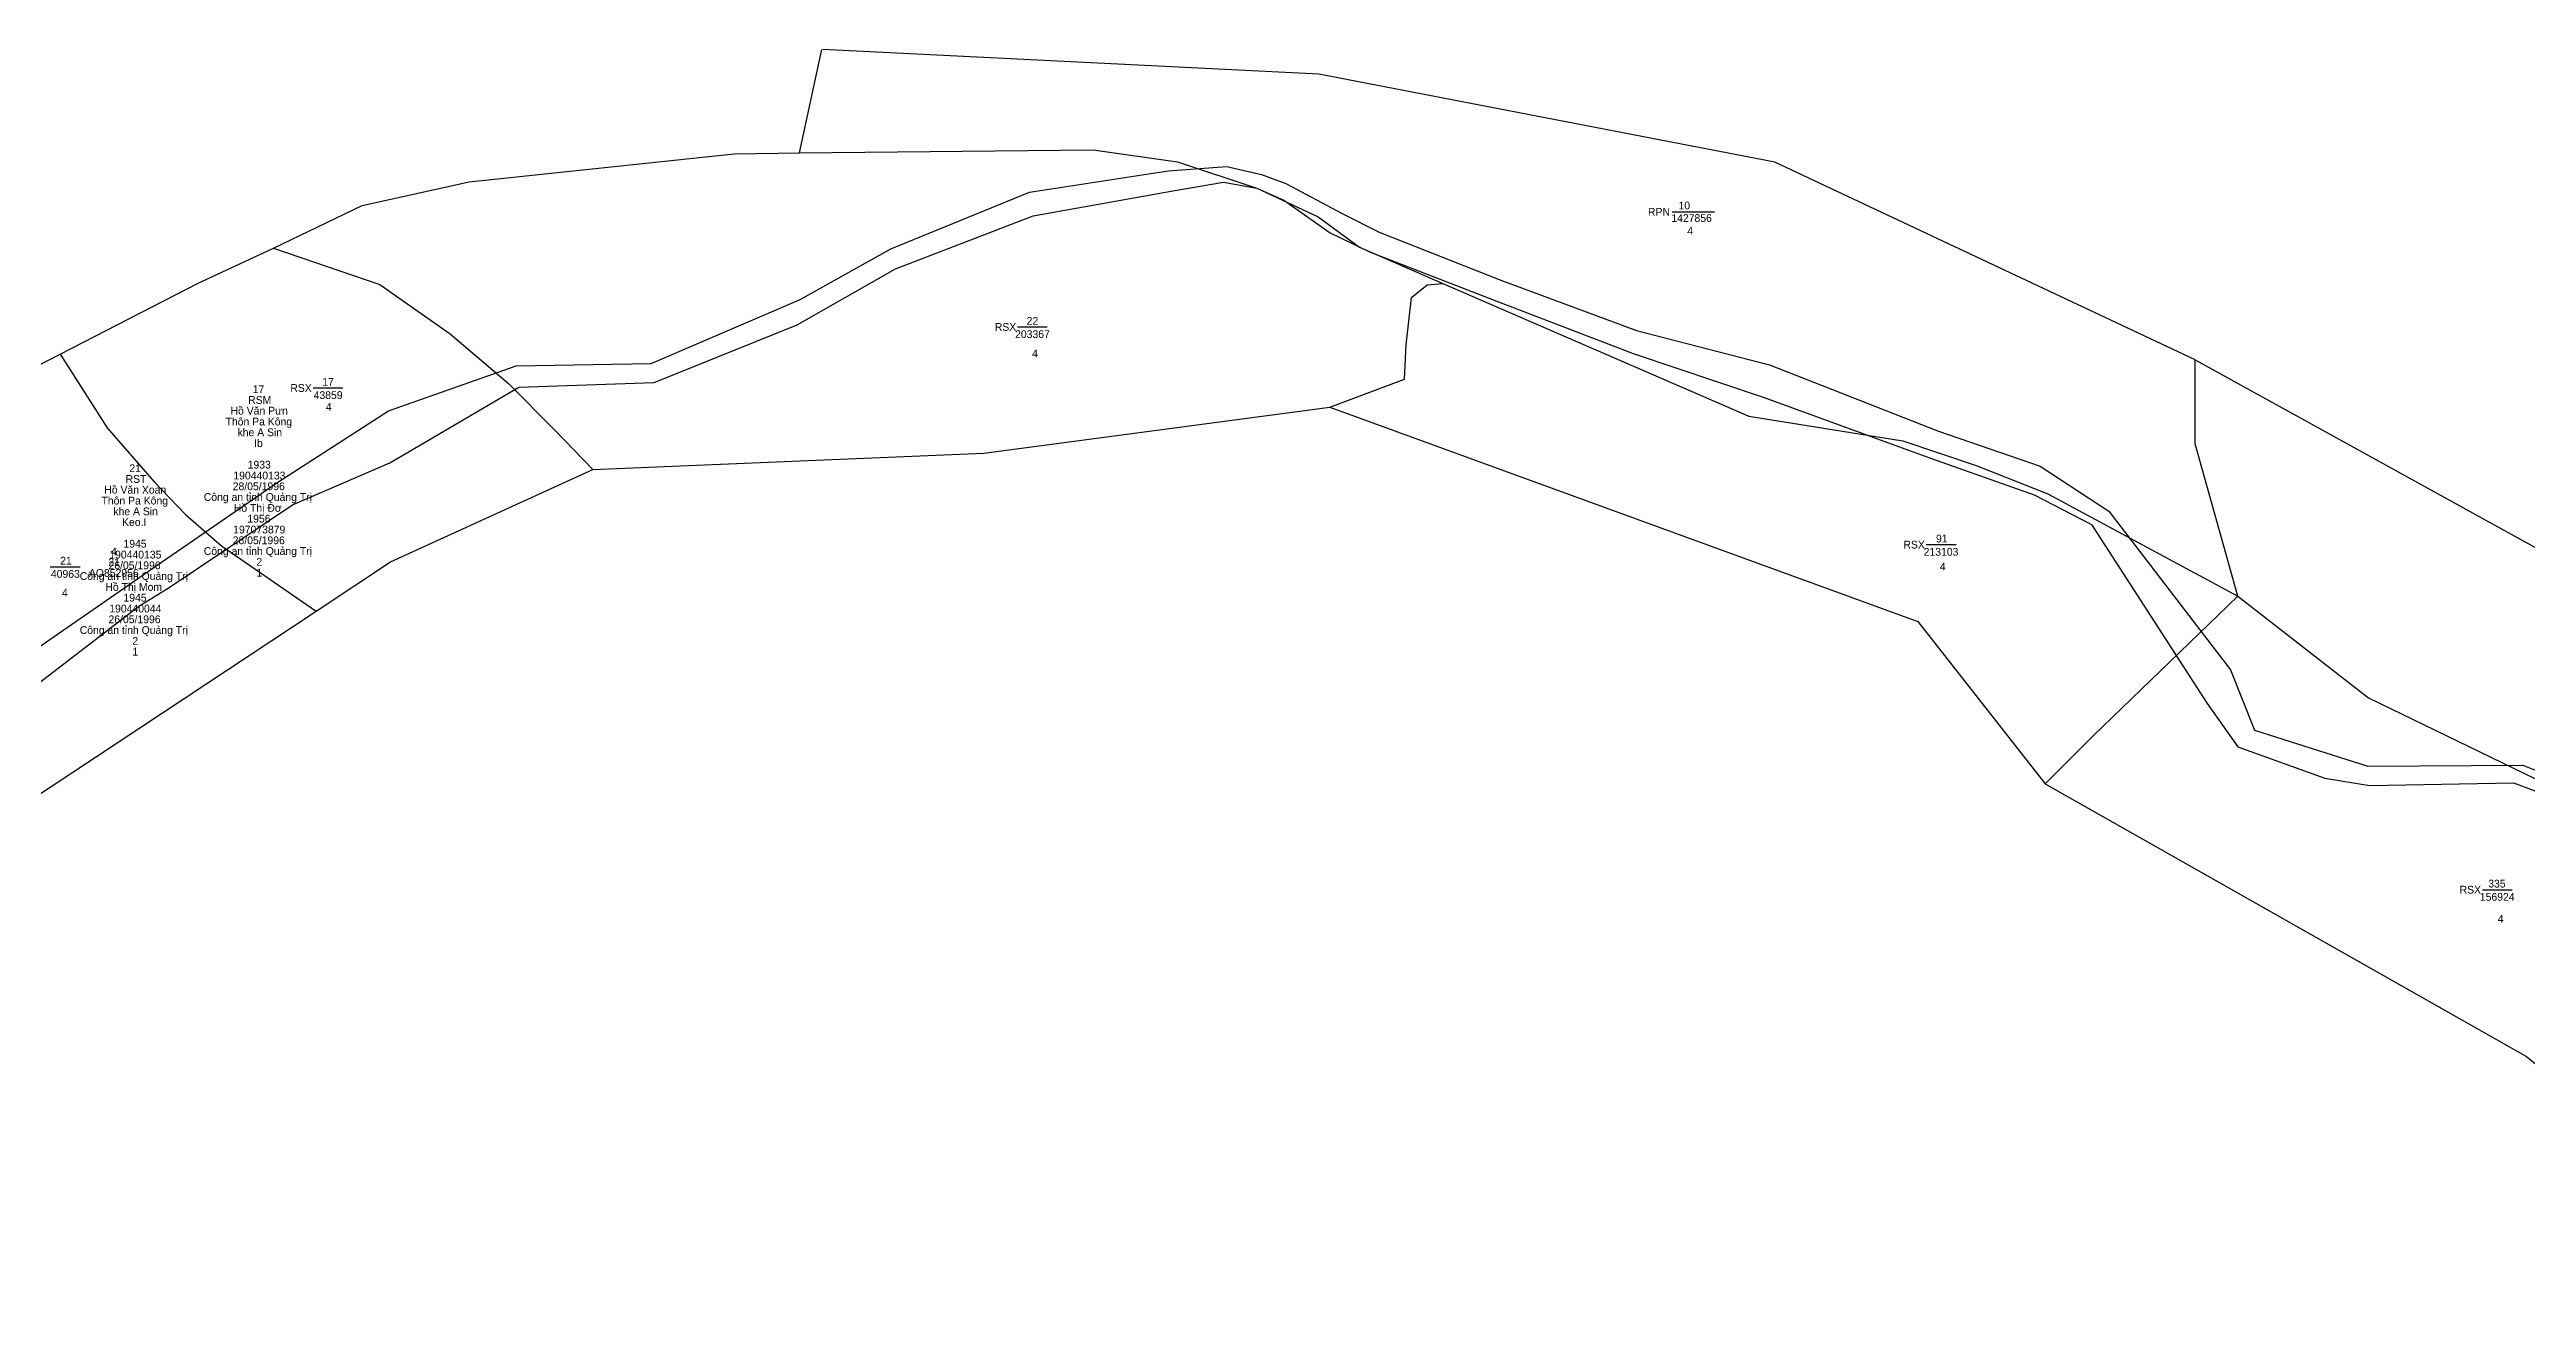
# Model space of a CAD drawing. Extents: x 553073 to 559223, y 1848083 to 1854477.
# Drawn here: x 555808 to 557399, y 1849237 to 1850054 of the extents above; entities that cross this region are included whole.
import ezdxf

# ---------------------------------------------------------------- set-up
doc = ezdxf.new("R2010")
doc.units = 0
for name, color, linetype in [('Level 10', 7, 'Continuous'), ('Level 14', 7, 'Continuous'), ('Level 15', 7, 'Continuous'), ('Level 16', 7, 'Continuous'), ('Level 17', 7, 'Continuous'), ('Level 2', 7, 'Continuous'), ('Level 3', 7, 'Continuous'), ('Level 36', 7, 'Continuous'), ('Level 52', 7, 'Continuous'), ('Level 53', 7, 'Continuous'), ('Level 54', 7, 'Continuous'), ('Level 57', 7, 'Continuous')]:
    doc.layers.add(name, color=color, linetype=linetype)

msp = doc.modelspace()

# ---------------------------------------------------------------- linework, layer by layer
at = {"layer": 'Level 10'}
for points in [[(555951.8, 1849926.6), (556020.3, 1849903.4), (556065.3, 1849871.5), (556102.8, 1849839.6), (556132.7, 1849809.6), (556157.1, 1849784.3)], [(556630.5, 1849824.5), (556678.5, 1849842.5), (556679.5, 1849864.5), (556683, 1849895), (556693, 1849903), (556703.2, 1849904)], [(555814.9, 1849858.6), (555845.1, 1849811.2), (555875.2, 1849776.4), (555895.3, 1849755.5), (555918.5, 1849735.4), (555979.3, 1849693.4)], [(555979.3, 1849693.4), (556027, 1849725), (556157.1, 1849784.3)], [(557090, 1849582.3), (557120.6, 1849613), (557213.9, 1849703)], [(555746.2, 1849598.5), (555780.5, 1849561.7), (555979.3, 1849693.4)]]:
    msp.add_lwpolyline(points, dxfattribs=at)
at = {"layer": 'Level 16'}
for points in [[(556850.5, 1849950), (556877.7, 1849950)], [(556429.9, 1849876), (556449, 1849876)], [(555977.4, 1849836.8), (555996.5, 1849836.8)], [(557013.6, 1849736.1), (557032.8, 1849736.1)], [(555808.5, 1849721.9), (555827.7, 1849721.9)], [(557370.9, 1849514.3), (557390.1, 1849514.3)]]:
    msp.add_lwpolyline(points, dxfattribs=at)
at = {"layer": 'Level 2'}
msp.add_line((556532.7, 1849982.2), (556583.6, 1849965.2), dxfattribs=at)
at = {"layer": 'Level 36'}
for p, q in [((556623.4, 1850038.4), (556304.7, 1850054.3)), ((556916.4, 1849982), (556623.4, 1850038.4)), ((557186.4, 1849854.8), (556916.4, 1849982)), ((557186.4, 1849854.8), (557535.3, 1849662.3)), ((556408.2, 1849795), (556630.5, 1849824.5)), ((556630.5, 1849824.5), (557008.2, 1849686.7)), ((556157.1, 1849784.3), (556408.2, 1849795)), ((557008.2, 1849686.7), (557090, 1849582.3)), ((557090, 1849582.3), (557399.2, 1849407.1)), ((557399.2, 1849407.1), (557609.7, 1849236.8))]:
    msp.add_line(p, q, dxfattribs=at)
at = {"layer": 'Level 52'}
for points in [[(556289.9, 1849987.9), (556478.4, 1849989.9), (556532.7, 1849982.2), (556583.7, 1849965.2), (556623, 1849946.9), (556649.6, 1849927.4), (556703.2, 1849904)], [(555951.8, 1849926.6), (556008.8, 1849954), (556077.7, 1849969.2), (556247.8, 1849987.4), (556289.9, 1849987.9)], [(555814.9, 1849858.6), (555903.4, 1849904.2), (555951.8, 1849926.6)], [(556703.2, 1849904), (556899.7, 1849818.7), (556998.7, 1849802.8), (557045.8, 1849787), (557091.7, 1849768.7), (557213.9, 1849703)], [(555676.2, 1849828.2), (555726.9, 1849825), (555785.3, 1849843.4), (555814.9, 1849858.6)], [(557213.9, 1849703), (557297.8, 1849637.6), (557540.7, 1849519.8), (557690.9, 1849448.6)]]:
    msp.add_lwpolyline(points, dxfattribs=at)
at = {"layer": 'Level 53'}
for points in [[(556289.9, 1849987.9), (556304.2, 1850054.4)], [(557213.9, 1849703), (557186.4, 1849800.9), (557186.4, 1849854.8)]]:
    msp.add_lwpolyline(points, dxfattribs=at)
at = {"layer": 'Level 57'}
for p, q in [((556439.9, 1849947.4), (556530.9, 1849963.7)), ((556530.9, 1849963.7), (556562.2, 1849969)), ((556562.2, 1849969), (556583.6, 1849965.2)), ((556583.6, 1849965.2), (556601, 1849957.6)), ((556601, 1849957.6), (556630.7, 1849936.5)), ((556351.4, 1849913.3), (556439.9, 1849947.4)), ((556630.7, 1849936.5), (556656, 1849924.2)), ((556288.3, 1849877.4), (556351.4, 1849913.3)), ((556656, 1849924.2), (556736, 1849893.2)), ((556736, 1849893.2), (556825.3, 1849859)), ((556196.4, 1849840.4), (556288.3, 1849877.4)), ((556825.3, 1849859), (556909.5, 1849830.6)), ((556026.7, 1849788.7), (556109.5, 1849837.4)), ((556109.5, 1849837.4), (556196.4, 1849840.4)), ((556909.5, 1849830.6), (557016.4, 1849791.6)), ((555964.1, 1849761.6), (556026.7, 1849788.7)), ((557016.4, 1849791.6), (557082.9, 1849768.1)), ((557082.9, 1849768.1), (557119.8, 1849749)), ((555884.3, 1849708.2), (555964.1, 1849761.6)), ((557119.8, 1849749), (557194.2, 1849633.9)), ((555866.1, 1849697), (555884.3, 1849708.2)), ((555790.5, 1849639), (555857, 1849690.2)), ((555857, 1849690.2), (555866.1, 1849697)), ((557194.2, 1849633.9), (557213.8, 1849606.1)), ((557213.8, 1849606.1), (557269.7, 1849585.9)), ((557269.7, 1849585.9), (557298.7, 1849581.3)), ((557298.7, 1849581.3), (557390.9, 1849583.1)), ((557390.9, 1849583.1), (557419.6, 1849572.3))]:
    msp.add_line(p, q, dxfattribs=at)
msp.add_lwpolyline([(555783.8, 1849658.3), (555880, 1849724.9), (555954.7, 1849776.3), (556025.7, 1849822), (556107.8, 1849851.1), (556194.6, 1849852.5), (556290.3, 1849893.7), (556348.5, 1849926.2), (556437.5, 1849962.6), (556526.7, 1849976.3), (556564.3, 1849979.2), (556586.7, 1849974.1), (556602.3, 1849968.3), (556638.4, 1849948.9), (556662.2, 1849936.9), (556740.3, 1849906.1), (556827.6, 1849873.8), (556912.9, 1849851.7), (557021.5, 1849809), (557086.8, 1849786.5), (557130.9, 1849757.6), (557209.2, 1849655.6), (557224.6, 1849616.9), (557297.4, 1849593.7), (557397, 1849594.4), (557426.9, 1849582.4)], dxfattribs=at)

# ---------------------------------------------------------------- texts
at = {"layer": 'Level 14'}
for s, p in [('10', (556854.5, 1849951.6)), ('22', (556435.7, 1849877.4)), ('17', (555983.2, 1849838.2)), ('91', (557019.9, 1849737.5)), ('21', (555814.8, 1849723.3)), ('335', (557374.7, 1849515.7))]:
    msp.add_text(s, height=5, dxfattribs=at).set_placement(p)
at = {"layer": 'Level 15'}
for s, p in [('1427856', (556849.9, 1849943.5)), ('203367', (556428.3, 1849868.9)), ('43859', (555977.7, 1849829.7)), ('40963', (555808.9, 1849714.8)), ('213103', (557012, 1849729)), ('156924', (557369.3, 1849507.2))]:
    msp.add_text(s, height=5, dxfattribs=at).set_placement(p)
at = {"layer": 'Level 16'}
for s, p in [('RPN', (556834.9, 1849947.5)), ('RSX', (556415.3, 1849873.5)), ('RSX', (555962.7, 1849834.3)), ('RSX', (556999, 1849733.6)), ('RSX', (557356.3, 1849511.8))]:
    msp.add_text(s, height=5, dxfattribs=at).set_placement(p)
at = {"layer": 'Level 17'}
for p in [(556860.1, 1849935.3), (556439.2, 1849856.5), (555985.5, 1849822.2), (557022.4, 1849719.6), (555816, 1849702.7), (557380.8, 1849493.1)]:
    msp.add_text('4', height=5, dxfattribs=at).set_placement(p)
at = {"layer": 'Level 3'}
for s, p in [('AO852956', (555833.3, 1849715.4)), ('21', (555845.8, 1849722.3)), ('4', (555847.6, 1849729.2))]:
    msp.add_text(s, height=5, dxfattribs=at).set_placement(p)
at = {"layer": 'Level 54'}
for s, p in [('RSM', (555935.6, 1849826.6)), ('17', (555938.5, 1849833.5)), ('Thôn Pa Kông', (555921.1, 1849812.7)), ('Hồ Văn Pưn', (555924.3, 1849819.7)), ('khe A Sin', (555928.8, 1849805.8)), ('Ib', (555939.4, 1849798.8)), ('21', (555859.3, 1849782.7)), ('190440133', (555926.1, 1849778)), ('1933', (555935.3, 1849785)), ('Thôn Pa Kông', (555841.4, 1849761.9)), ('Hồ Văn Xoan', (555843.2, 1849768.9)), ('RST', (555856.9, 1849775.8)), ('Công an tỉnh Quảng Trị', (555907.1, 1849764.2)), ('28/05/1996', (555925.7, 1849771.1)), ('khe A Sin', (555849, 1849755)), ('Keo.I', (555854.6, 1849748.1)), ('Hồ Thị Đơ', (555926.4, 1849757.2)), ('1956', (555935.1, 1849750.3)), ('1945', (555855.5, 1849734.2)), ('Công an tỉnh Quảng Trị', (555907.1, 1849729.5)), ('28/05/1996', (555925.7, 1849736.4)), ('197073879', (555926, 1849743.3)), ('Công an tỉnh Quảng Trị', (555827.4, 1849713.4)), ('26/05/1996', (555845.9, 1849720.3)), ('190440135', (555846.4, 1849727.2)), ('2', (555940.9, 1849722.5)), ('1', (555940.9, 1849715.6)), ('Hồ Thị Mom', (555843.9, 1849706.4)), ('1945', (555855.5, 1849699.5)), ('26/05/1996', (555845.9, 1849685.6)), ('190440044', (555846.4, 1849692.5)), ('Công an tỉnh Quảng Trị', (555827.4, 1849678.7)), ('2', (555861.2, 1849671.7)), ('1', (555861.2, 1849664.8))]:
    msp.add_text(s, height=5, dxfattribs=at).set_placement(p)

doc.saveas('drawing.dxf')
